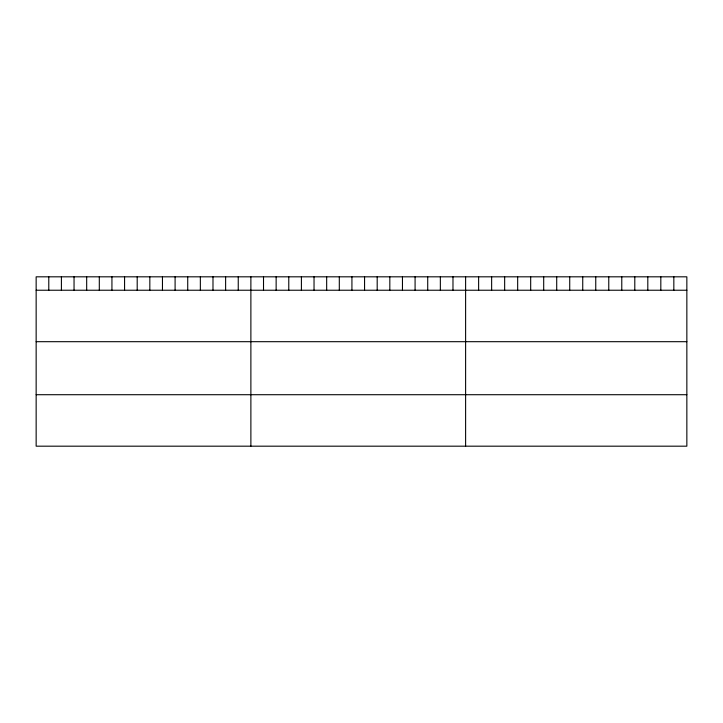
<?xml version="1.0" encoding="UTF-8"?>
<svg xmlns="http://www.w3.org/2000/svg" width="723" height="723" viewBox="0 0 723 723"><rect width="100%" height="100%" fill="white"/><g stroke="black" fill="none" stroke-linecap="round" stroke-linejoin="round"><path stroke-width="1.08" d="M686.85 290.23L686.85 446.181L36.15 446.181L36.15 276.819L686.85 276.819L686.85 290.23L36.15 290.23M36.15 341.69L686.85 341.69M36.15 394.713L686.85 394.713M673.836 276.819L673.836 290.23M660.822 276.819L660.822 290.23M647.808 276.819L647.808 290.23M634.794 276.819L634.794 290.23M621.78 276.819L621.78 290.23M608.766 276.819L608.766 290.23M595.752 276.819L595.752 290.23M582.738 276.819L582.738 290.23M569.724 276.819L569.724 290.23M556.71 276.819L556.71 290.23M543.696 276.819L543.696 290.23M530.682 276.819L530.682 290.23M517.668 276.819L517.668 290.23M504.654 276.819L504.654 290.23M491.64 276.819L491.64 290.23M478.626 276.819L478.626 290.23M465.612 276.819L465.612 446.181M452.978 276.819L452.978 290.23M440.352 276.819L440.352 290.23M427.718 276.819L427.718 290.23M415.083 276.819L415.083 290.23M402.458 276.819L402.458 290.23M389.824 276.819L389.824 290.23M377.189 276.819L377.189 290.23M364.564 276.819L364.564 290.23M351.929 276.819L351.929 290.23M339.304 276.819L339.304 290.23M326.669 276.819L326.669 290.23M314.035 276.819L314.035 290.23M301.41 276.819L301.41 290.23M288.775 276.819L288.775 290.23M276.141 276.819L276.141 290.23M263.515 276.819L263.515 290.23M250.881 276.819L250.881 446.181M238.247 276.819L238.247 290.23M225.621 276.819L225.621 290.23M212.987 276.819L212.987 290.23M200.352 276.819L200.352 290.23M187.727 276.819L187.727 290.23M175.093 276.819L175.093 290.23M162.458 276.819L162.458 290.23M149.833 276.819L149.833 290.23M137.198 276.819L137.198 290.23M124.573 276.819L124.573 290.23M111.938 276.819L111.938 290.23M99.304 276.819L99.304 290.23M86.679 276.819L86.679 290.23M74.044 276.819L74.044 290.23M61.41 276.819L61.41 290.23M48.784 276.819L48.784 290.23"/></g></svg>
